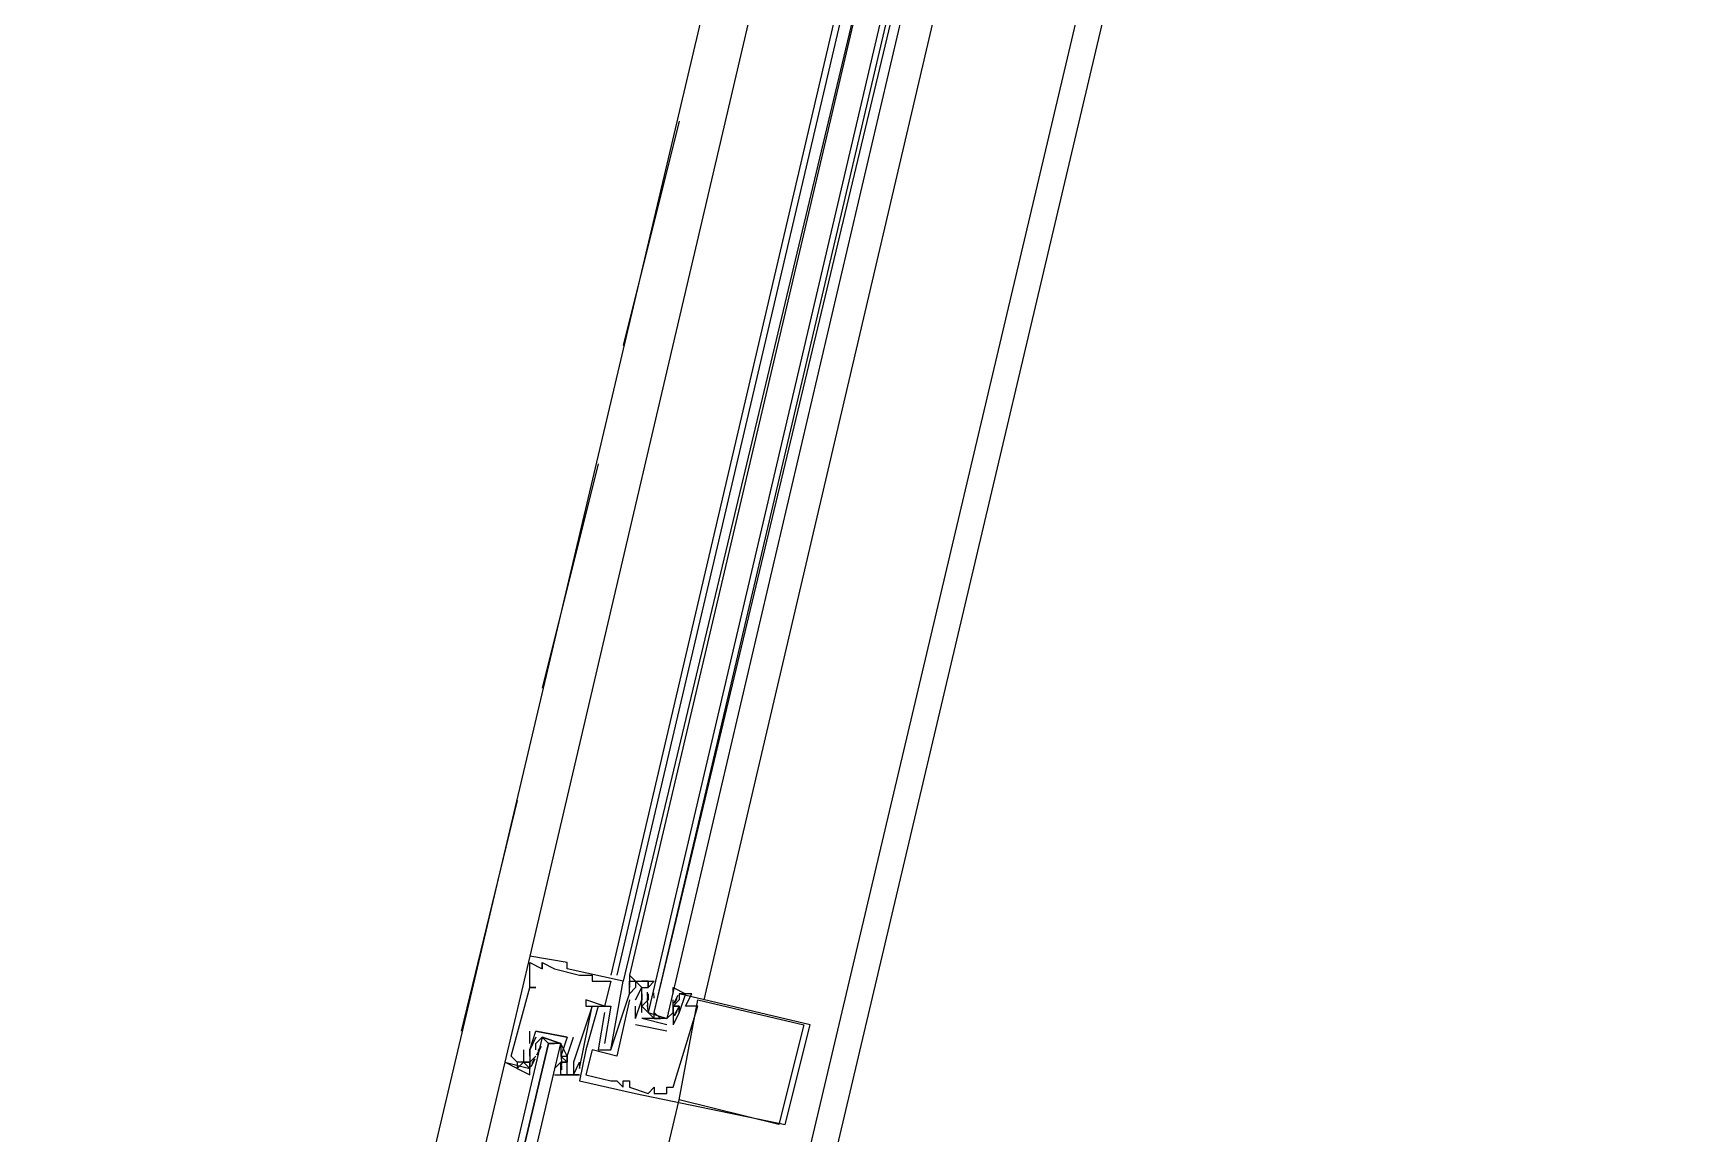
# Model space of a CAD drawing. Header units: feet. Extents: x -84 to 198, y -22 to 181.
# Drawn here: x 117.444 to 120.979, y 79.811 to 82.166 of the extents above; entities that cross this region are included whole.
import ezdxf

# ---------------------------------------------------------------- set-up
doc = ezdxf.new("R2010")
doc.units = ezdxf.units.FT
doc.layers.add('A-LINEA', color=7, linetype='CONTINUOUS')

msp = doc.modelspace()

# ---------------------------------------------------------------- linework, layer by layer
at = {"layer": 'A-LINEA'}
for p, q in [((121.84, 91.1111), (114.56, 60.2978)), ((117.56, 76.6311), (119.2, 83.5778)), ((118.32, 76.4578), (119.96, 83.3911)), ((119.2, 83.1511), (118.5067, 80.1911)), ((119.3733, 83.1111), (118.68, 80.1511)), ((119.3867, 83.1111), (118.6933, 80.1511)), ((119.4133, 83.0978), (118.7067, 80.1378)), ((119.4133, 83.0978), (118.72, 80.1511)), ((118.88, 80.0978), (119.5733, 83.0578)), ((118.8267, 81.9778), (118.7067, 81.4978)), ((118.6533, 81.2444), (118.5333, 80.7644)), ((118.48, 80.5244), (118.36, 80.0311)), ((118.5067, 80.1911), (118.5067, 80.1911)), ((118.5067, 80.1778), (118.5067, 80.1778)), ((118.5333, 80.1778), (118.5333, 80.1778)), ((118.5333, 80.1778), (118.5333, 80.1778)), ((118.5333, 80.1644), (118.5333, 80.1644)), ((118.5333, 80.1644), (118.5333, 80.1644)), ((118.56, 80.1644), (118.56, 80.1644)), ((118.5867, 80.1778), (118.5867, 80.1778)), ((118.5867, 80.1644), (118.5867, 80.1644)), ((118.5067, 80.1244), (118.5067, 80.1244)), ((118.5067, 80.1244), (118.5067, 80.1244)), ((118.52, 80.1244), (118.52, 80.1244)), ((118.6133, 80.1511), (118.6133, 80.1511)), ((118.64, 80.1511), (118.64, 80.1511)), ((118.64, 80.1378), (118.64, 80.1378)), ((118.68, 80.1378), (118.68, 80.1378)), ((118.7067, 80.1378), (118.7067, 80.1378)), ((118.72, 80.1511), (118.72, 80.1378)), ((118.72, 80.1511), (118.72, 80.1378)), ((118.72, 80.1511), (118.72, 80.1378)), ((118.72, 80.1378), (118.72, 80.1378)), ((118.72, 80.1378), (118.72, 80.1378)), ((118.72, 80.1244), (118.72, 80.1244)), ((118.72, 80.1244), (118.72, 80.1244)), ((118.7333, 80.1378), (118.7333, 80.1378)), ((118.7333, 80.1244), (118.7333, 80.1244)), ((118.7467, 80.1244), (118.7467, 80.1244)), ((118.76, 80.1378), (118.76, 80.1378)), ((118.76, 80.1244), (118.76, 80.1244)), ((118.6267, 80.0978), (118.6267, 80.0978)), ((118.6267, 80.0844), (118.6267, 80.0844)), ((118.64, 80.0844), (118.64, 80.0844)), ((118.64, 80.0844), (118.64, 80.0844)), ((118.6533, 80.0844), (118.6533, 80.0844)), ((118.6667, 80.0844), (118.6667, 80.0844)), ((118.68, 80.0844), (118.68, 80.0844)), ((118.72, 80.1111), (118.72, 80.1111)), ((118.72, 80.1111), (118.72, 80.1111)), ((118.72, 80.0978), (118.72, 80.0978)), ((118.7333, 80.0978), (118.7333, 80.0978)), ((118.7333, 80.0578), (118.7333, 80.0844)), ((118.7333, 80.0844), (118.7333, 80.0844)), ((118.7467, 80.1111), (118.7467, 80.1111)), ((118.7467, 80.1111), (118.7467, 80.1111)), ((118.7467, 80.0978), (118.7467, 80.0978)), ((118.7467, 80.0978), (118.7467, 80.0978)), ((118.7467, 80.0978), (118.7467, 80.0978)), ((118.7591, 80.0822), (118.7586, 80.1026)), ((118.7599, 80.0747), (118.7588, 80.0865)), ((118.7592, 80.096), (118.7589, 80.1143)), ((118.76, 80.1111), (118.76, 80.1111)), ((118.76, 80.1111), (118.76, 80.0978)), ((118.76, 80.0844), (118.76, 80.0844)), ((118.7732, 80.1013), (118.7722, 80.1132)), ((118.8133, 80.0978), (118.8133, 80.0978)), ((118.8133, 80.0844), (118.8133, 80.0978)), ((118.8133, 80.0978), (118.8133, 80.0978)), ((118.8133, 80.0844), (118.8133, 80.0444)), ((118.8133, 80.0844), (118.8133, 80.0844)), ((118.8133, 80.0844), (118.8133, 80.0844)), ((118.8247, 80.0816), (118.815, 80.0636)), ((118.8236, 80.107), (118.8152, 80.0908)), ((118.8218, 80.1), (118.8156, 80.0898)), ((118.8267, 80.1111), (118.8267, 80.1111)), ((118.8267, 80.0978), (118.8267, 80.0978)), ((118.8267, 80.0844), (118.8267, 80.0844)), ((118.8267, 80.0844), (118.8267, 80.0844)), ((118.84, 80.1111), (118.84, 80.1111)), ((118.84, 80.0844), (118.84, 80.0844)), ((118.8533, 80.1111), (118.8533, 80.1111)), ((118.8667, 80.0978), (118.8667, 80.0978)), ((118.8667, 80.0844), (118.8667, 80.0844)), ((118.6667, 80.0711), (118.6667, 80.0711)), ((118.7333, 80.0578), (118.7333, 80.0578)), ((118.7333, 80.0578), (118.7333, 80.0578)), ((118.7467, 80.0578), (118.7467, 80.0578)), ((118.8, 80.0444), (118.7467, 80.0578)), ((118.7467, 80.0578), (118.7467, 80.0578)), ((118.76, 80.0711), (118.76, 80.0711)), ((118.7733, 80.0578), (118.7867, 80.0578)), ((118.8, 80.0711), (118.8, 80.0711)), ((118.8218, 80.0733), (118.8156, 80.0632)), ((118.8267, 80.0711), (118.8267, 80.0711)), ((118.8267, 80.0711), (118.8267, 80.0711)), ((118.5067, 80.0044), (118.5067, 80.0311)), ((118.5067, 80.0311), (118.5067, 80.0311)), ((118.52, 80.0311), (118.52, 80.0311)), ((118.52, 80.0311), (118.52, 80.0311)), ((118.5867, 80.0178), (118.5867, 80.0178)), ((118.5867, 80.0178), (118.5867, 80.0178)), ((118.6, 80.0178), (118.6, 80.0178)), ((118.8, 80.0311), (118.7333, 80.0444)), ((118.7333, 80.0444), (118.7333, 80.0444)), ((118.8, 80.0444), (118.8, 80.0444)), ((118.8, 80.0444), (118.8, 80.0444)), ((118.8, 80.0311), (118.8, 80.0311)), ((118.8133, 80.0444), (118.8133, 80.0444)), ((118.8133, 80.0444), (118.8133, 80.0444)), ((119.0933, 80.0444), (119.0933, 80.0444)), ((119.1067, 80.0444), (119.1067, 80.0444)), ((118.4667, 79.9778), (118.4667, 79.9778)), ((118.4933, 79.9911), (118.4933, 79.9911)), ((118.5067, 80.0044), (118.5067, 80.0044)), ((118.5067, 79.9911), (118.5067, 79.9911)), ((118.5067, 79.9911), (118.5067, 79.9911)), ((118.5067, 79.9911), (118.5067, 79.9911)), ((118.5067, 79.9778), (118.5067, 79.9778)), ((118.5067, 79.9778), (118.5067, 79.9778)), ((118.5067, 79.9644), (118.52, 79.9778)), ((118.52, 80.0044), (118.52, 80.0044)), ((118.52, 79.9778), (118.52, 79.9778)), ((118.522, 79.9806), (118.5316, 79.9986)), ((118.5249, 79.9889), (118.5311, 79.9991)), ((118.5467, 80.0044), (118.56, 80.0044)), ((118.5733, 79.9911), (118.5733, 79.9911)), ((118.5733, 79.9778), (118.5733, 79.9778)), ((118.5735, 79.9876), (118.5745, 79.9757)), ((118.5742, 79.98), (118.5748, 79.9596)), ((118.5867, 79.9778), (118.5867, 79.9778)), ((118.5867, 79.9778), (118.5867, 79.9778)), ((118.6267, 79.9911), (118.6267, 79.9911)), ((118.64, 79.9911), (118.64, 79.9911)), ((118.6533, 79.9911), (118.6533, 79.9911)), ((118.6667, 80.0044), (118.6667, 80.0044)), ((118.6667, 79.9911), (118.6667, 79.9911)), ((118.68, 79.9911), (118.68, 79.9911)), ((118.68, 79.9911), (118.68, 79.9911)), ((118.6933, 79.9778), (118.6933, 79.9778)), ((118.4533, 79.9644), (118.4533, 79.9644)), ((118.48, 79.9644), (118.48, 79.9644)), ((118.4933, 79.9644), (118.4933, 79.9644)), ((118.5067, 79.9644), (118.5067, 79.9644)), ((118.5067, 79.9644), (118.5067, 79.9644)), ((118.5067, 79.9511), (118.5067, 79.9511)), ((118.5097, 79.9552), (118.5182, 79.9715)), ((118.5115, 79.9622), (118.5177, 79.9724)), ((118.5733, 79.9644), (118.56, 79.9511)), ((118.56, 79.9644), (118.56, 79.9644)), ((118.56, 79.9511), (118.56, 79.9511)), ((118.5733, 79.9644), (118.5733, 79.9644)), ((118.5733, 79.9511), (118.5733, 79.9511)), ((118.5735, 79.9609), (118.5745, 79.949)), ((118.5741, 79.9662), (118.5744, 79.9479)), ((118.5867, 79.9644), (118.5867, 79.9644)), ((118.6, 79.9644), (118.6, 79.9644)), ((118.6, 79.9511), (118.6, 79.9511)), ((118.6133, 79.9644), (118.6133, 79.9644)), ((118.6133, 79.9644), (118.6133, 79.9644)), ((118.6133, 79.9511), (118.6133, 79.9511)), ((118.5733, 79.9378), (118.5733, 79.9378)), ((118.5867, 79.9378), (118.5867, 79.9378)), ((118.6, 79.9378), (118.6, 79.9378)), ((118.6, 79.9378), (118.6, 79.9378)), ((118.6133, 79.9378), (118.6133, 79.9378)), ((118.6133, 79.9244), (118.6133, 79.9244)), ((118.6267, 79.9378), (118.6267, 79.9378)), ((118.68, 79.9244), (118.68, 79.9244)), ((118.6933, 79.9244), (118.6933, 79.9244)), ((118.7067, 79.9244), (118.7067, 79.9244)), ((118.7067, 79.9111), (118.7067, 79.9111)), ((118.72, 79.9244), (118.72, 79.9244)), ((118.72, 79.9111), (118.72, 79.9111)), ((118.7733, 79.9111), (118.7733, 79.9111)), ((118.8, 79.9111), (118.8, 79.9111)), ((118.8133, 79.9111), (118.8133, 79.9111)), ((118.7333, 79.8978), (118.7333, 79.8978)), ((118.76, 79.8978), (118.76, 79.8978)), ((118.7733, 79.8978), (118.7733, 79.8978)), ((118.7867, 79.8978), (118.7867, 79.8978)), ((118.8, 79.8978), (118.8, 79.8978)), ((118.8267, 79.8844), (118.8267, 79.8844)), ((119.04, 79.8311), (119.04, 79.8311)), ((119.0533, 79.8311), (119.0533, 79.8311))]:
    msp.add_line(p, q, dxfattribs=at)
for points in [[(119.4667, 83.0844), (118.76, 80.0711), (118.7733, 80.0578), (118.7733, 80.0711), (119.48, 83.0844)], [(119.5067, 83.0711), (118.8, 80.0578), (118.7867, 80.0578), (118.7733, 80.0711), (119.4933, 83.0844)], [(118.5067, 80.1911), (118.4533, 79.9644), (118.5067, 79.9511), (118.5067, 79.9644), (118.5067, 79.9644)], [(118.68, 79.9911), (118.7067, 80.1378), (118.5867, 80.1644), (118.5867, 80.1778), (118.5067, 80.1911)], [(118.5067, 80.1244), (118.5067, 80.1778), (118.5333, 80.1644), (118.5333, 80.1778), (118.5333, 80.1644), (118.5333, 80.1778), (118.56, 80.1644), (118.6133, 80.1511), (118.64, 80.1511), (118.64, 80.1378), (118.68, 80.1378), (118.6667, 80.0844), (118.6267, 80.0978), (118.6267, 80.0844), (118.64, 80.0844), (118.6, 79.9644)], [(118.4933, 79.9911), (118.4933, 79.9644), (118.48, 79.9644), (118.4667, 79.9778), (118.5067, 80.1244), (118.52, 80.1244), (118.5067, 80.1244)], [(118.6667, 80.0711), (118.6533, 79.9911), (118.68, 79.9911), (118.72, 80.1111), (118.72, 80.1244), (118.72, 80.1378), (118.72, 80.1244), (118.72, 80.1378), (118.76, 80.1378), (118.76, 80.1244), (118.76, 80.1244)], [(118.72, 80.1511), (118.7333, 80.1378), (118.7333, 80.1378)], [(118.72, 80.1511), (118.7333, 80.1378), (118.7333, 80.1378)], [(118.72, 80.1511), (118.7333, 80.1378), (118.7333, 80.1378)], [(118.7333, 80.0978), (118.7467, 80.1244), (118.7333, 80.1378), (118.7333, 80.1244), (118.72, 80.1111), (118.72, 80.1111)], [(118.7467, 80.0711), (118.7467, 80.0978), (118.7467, 80.1244), (118.76, 80.1244), (118.76, 80.1378), (118.7467, 80.1378), (118.7733, 80.1378), (118.76, 80.1244)], [(118.8133, 80.1111), (118.8133, 80.1244), (118.84, 80.1111), (118.8267, 80.1111), (118.8267, 80.0978), (118.8133, 80.0844), (118.8267, 80.0844), (118.8133, 80.0844), (118.8133, 80.0711), (118.8, 80.0578), (118.7467, 80.0578)], [(118.5733, 79.9378), (118.6133, 79.9378), (118.6, 79.9378), (118.6133, 79.9644), (118.6133, 79.9511), (118.64, 80.0844), (118.68, 80.0844), (118.6667, 80.0044)], [(118.6533, 80.0844), (118.6267, 79.9911), (118.6133, 79.9244), (118.7333, 79.8978), (119.0533, 79.8311), (119.1067, 80.0444), (118.8267, 80.1111)], [(118.72, 80.0978), (118.6933, 79.9778), (118.64, 79.9911), (118.6267, 79.9378), (118.68, 79.9244), (118.6933, 79.9244), (118.7067, 79.9111), (118.7067, 79.9244), (118.72, 79.9244), (118.72, 79.9111), (118.76, 79.8978), (118.7733, 79.9111), (118.7733, 79.8978), (118.7867, 79.8978), (118.8, 79.8978), (118.8, 79.9111), (118.8133, 79.9111), (118.8667, 80.0844), (118.84, 80.0844), (118.8533, 80.1111), (118.84, 80.1111), (118.8267, 80.0711), (118.8267, 80.0711), (118.8133, 80.0444)], [(118.7333, 80.0578), (118.7467, 80.0978), (118.7467, 80.1111), (118.7467, 80.0978), (118.7467, 80.1111)], [(118.76, 80.0978), (118.7467, 80.0844), (118.76, 80.0711), (118.8, 80.0578), (118.8133, 80.0711), (118.8133, 80.0844)], [(118.8267, 80.0978), (118.8133, 80.0844), (118.8267, 80.0844), (118.8267, 80.0711), (118.8267, 80.0844), (118.8133, 80.0844)], [(119.0933, 80.0444), (119.04, 79.8311), (118.8267, 79.8844), (118.8667, 80.0978), (119.0933, 80.0444)], [(118.1867, 78.3644), (118.5733, 80.0044), (118.56, 80.0044), (118.5467, 80.0044), (118.16, 78.3778), (118.5467, 80.0044), (118.5333, 80.0178), (118.1467, 78.3778)], [(118.52, 80.0178), (118.5067, 79.9911), (118.5067, 79.9644), (118.4933, 79.9644), (118.5067, 79.9644), (118.5067, 79.9511), (118.4933, 79.9644), (118.48, 79.9511), (118.5067, 79.9378), (118.5067, 79.9511)], [(118.5067, 79.9778), (118.5067, 79.9911), (118.5067, 79.9778), (118.5067, 79.9911), (118.52, 80.0311), (118.5867, 80.0178), (118.5733, 79.9778), (118.5867, 79.9778), (118.5867, 79.9644), (118.5733, 79.9644)], [(118.5867, 80.0178), (118.5867, 80.0178), (118.52, 80.0311), (118.52, 80.0311)], [(118.52, 79.9911), (118.52, 80.0044), (118.5333, 80.0178), (118.5733, 80.0044), (118.5733, 79.9911), (118.5733, 79.9778)], [(118.56, 79.9378), (118.5867, 79.9378), (118.5733, 79.9378), (118.5733, 79.9511), (118.5733, 79.9644), (118.5867, 79.9644), (118.5733, 79.9778), (118.5867, 79.9778), (118.5733, 80.0044), (118.5333, 80.0178)], [(118.6, 79.9644), (118.6, 79.9511), (118.6, 79.9378), (118.5867, 79.9378), (118.5867, 79.9778), (118.5867, 79.9778), (118.6, 80.0178)], [(118.48, 79.9644), (118.48, 79.9511), (118.4533, 79.9644), (118.08, 78.3911)], [(118.48, 79.9644), (118.48, 79.9511), (118.4533, 79.9644)], [(118.48, 79.9644), (118.48, 79.9511), (118.4533, 79.9644)], [(118.0267, 76.5244), (118.4533, 78.3111), (118.8267, 79.8844)]]:
    msp.add_lwpolyline(points, dxfattribs=at)

doc.saveas('drawing.dxf')
